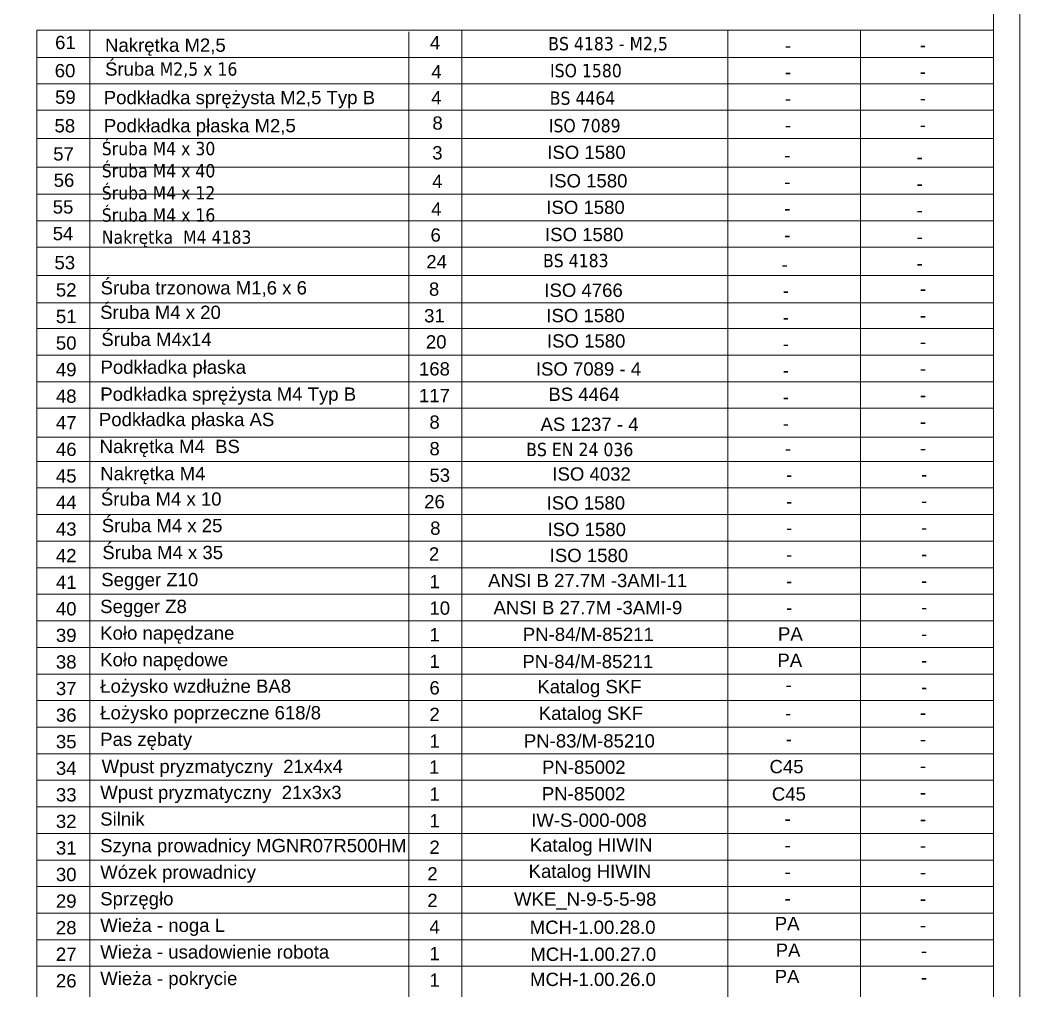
# Model space of a CAD drawing. Header units: millimetres. Extents: x 651 to 8859, y -354 to 894.
# Drawn here: x 2570.5 to 2758.6, y -159.9 to 22.8 of the extents above; entities that cross this region are included whole.
import ezdxf

# ---------------------------------------------------------------- set-up
doc = ezdxf.new("R2010")
doc.units = ezdxf.units.MM
for name, color, linetype, lineweight in [('gruba', 7, 'Continuous', 18), ('Widoczne (ISO)', 7, 'Continuous', 18), ('Widoczne wąskie (ISO)', 7, 'Continuous', 9)]:
    doc.layers.add(name, color=color, linetype=linetype, lineweight=lineweight)
doc.styles.add('Inzynierka', font='arial.ttf')
doc.styles.get("Standard").update_dxf_attribs({"font": 'tahoma.ttf'})

msp = doc.modelspace()

# ---------------------------------------------------------------- linework, layer by layer
at = {"layer": 'gruba'}
msp.add_line((2753.625, -0.272), (2753.625, -290.272), dxfattribs=at)
at = {"layer": 'gruba', "transparency": 33554687}
for p, q in [((2573.625, -290.272), (2573.625, -25.272)), ((2583.63, -290.272), (2583.63, -25.272)), ((2643.625, -290.272), (2643.625, -25.272)), ((2653.625, -290.272), (2653.625, -25.272)), ((2703.625, -290.272), (2703.625, -25.272)), ((2728.625, -290.272), (2728.625, -25.272))]:
    msp.add_line(p, q, dxfattribs=at)
at = {"layer": 'gruba', "color": 7, "linetype": 'Continuous', "transparency": 33554687}
for p, q in [((2573.625, -25.272), (2753.625, -25.272)), ((2573.625, -30.43), (2753.625, -30.43)), ((2573.625, -35.272), (2753.625, -35.272)), ((2573.625, -40.272), (2753.625, -40.272)), ((2573.625, -45.272), (2753.625, -45.272)), ((2573.625, -50.272), (2753.625, -50.272)), ((2573.625, -55.705), (2753.625, -55.705)), ((2573.625, -60.272), (2753.625, -60.272)), ((2573.625, -65.272), (2753.625, -65.272)), ((2573.625, -70.272), (2753.625, -70.272)), ((2573.625, -75.272), (2753.625, -75.272)), ((2573.625, -80.272), (2753.625, -80.272)), ((2573.625, -85.272), (2753.625, -85.272)), ((2573.625, -90.272), (2753.625, -90.272)), ((2573.625, -95.272), (2753.625, -95.272)), ((2573.625, -100.272), (2753.625, -100.272)), ((2573.625, -105.272), (2753.625, -105.272)), ((2573.625, -110.272), (2753.625, -110.272)), ((2573.625, -115.272), (2753.625, -115.272)), ((2573.625, -120.272), (2753.625, -120.272)), ((2573.625, -125.272), (2753.625, -125.272)), ((2573.625, -125.272), (2753.625, -125.272)), ((2573.625, -130.272), (2753.625, -130.272)), ((2573.625, -135.272), (2753.625, -135.272)), ((2573.625, -140.272), (2753.625, -140.272)), ((2573.625, -145.272), (2753.625, -145.272)), ((2573.625, -150.272), (2753.625, -150.272)), ((2573.625, -155.272), (2753.625, -155.272))]:
    msp.add_line(p, q, dxfattribs=at)
at = {"layer": 'Widoczne (ISO)'}
for p, q in [((2753.625, 248.728), (2753.625, -335.272)), ((2583.63, 0.503), (2583.63, 20.869)), ((2653.625, 20.869), (2703.625, 20.869)), ((2703.625, 20.869), (2728.625, 20.869)), ((2703.625, 20.869), (2703.625, 0.503)), ((2728.625, 20.869), (2753.625, 20.869)), ((2728.625, 0.503), (2728.625, 20.869)), ((2643.625, 0.503), (2643.625, 20.583)), ((2653.625, 15.756), (2753.625, 15.756)), ((2653.625, 10.741), (2753.625, 10.741)), ((2573.625, 0.503), (2573.625, 5.824)), ((2653.625, 6.063), (2653.625, 0.503)), ((2653.625, 5.824), (2753.625, 5.824)), ((2643.625, -25.272), (2643.625, 0.503)), ((2703.625, -25.272), (2703.625, 0.503)), ((2728.625, -25.272), (2728.625, 0.503)), ((2653.625, -4.906), (2703.625, -4.906)), ((2703.625, -4.906), (2728.625, -4.906)), ((2728.625, -4.906), (2753.625, -4.906)), ((2653.625, -10.019), (2753.625, -10.019)), ((2653.625, -15.035), (2753.625, -15.035)), ((2653.625, -19.952), (2753.625, -19.952))]:
    msp.add_line(p, q, dxfattribs=at)
for points in [[(1918.625, 253.728), (2758.625, 253.728), (2758.625, -340.272), (1918.625, -340.272)], [(2653.625, 15.756), (2573.625, 15.756), (2573.625, 20.869), (2653.625, 20.869)], [(2573.625, 10.741), (2653.625, 10.741), (2653.625, 15.756), (2573.625, 15.756)], [(2653.625, 5.824), (2573.625, 5.824), (2573.625, 10.741), (2653.625, 10.741)], [(2573.625, -4.906), (2653.625, -4.906), (2653.625, 0.503), (2573.625, 0.503)], [(2583.63, -4.906), (2573.625, -4.906), (2573.625, 0.503), (2583.63, 0.503)], [(2653.625, 0.503), (2753.625, 0.503), (2753.625, -25.272), (2653.625, -25.272)], [(2653.625, -10.019), (2573.625, -10.019), (2573.625, -4.906), (2653.625, -4.906)], [(2573.625, -10.019), (2583.63, -10.019), (2583.63, -4.906), (2573.625, -4.906)], [(2573.625, -15.035), (2653.625, -15.035), (2653.625, -10.019), (2573.625, -10.019)], [(2583.63, -15.035), (2573.625, -15.035), (2573.625, -10.019), (2583.63, -10.019)], [(2653.625, -19.952), (2573.625, -19.952), (2573.625, -15.035), (2653.625, -15.035)], [(2573.625, -19.952), (2583.63, -19.952), (2583.63, -15.035), (2573.625, -15.035)], [(2573.625, -25.272), (2653.625, -25.272), (2653.625, -19.952), (2573.625, -19.952)], [(2583.63, -25.272), (2573.625, -25.272), (2573.625, -19.952), (2583.63, -19.952)]]:
    msp.add_lwpolyline(points, close=True, dxfattribs=at)
msp.add_lwpolyline([(2653.625, 6.063), (2653.625, 20.583)], dxfattribs=at)

# ---------------------------------------------------------------- texts
at = {"layer": 'gruba', "char_height": 2.5, "style": 'Inzynierka'}
for s, insert, width, attachment_point in [('61', (2577.071, 19.803), 39.17918, 1), ('4', (2648.557, 18.499), 39.17918, 5), ('60', (2577, 14.503), 39.17918, 1), ('4', (2648.837, 13.049), 39.17918, 5), ('59', (2577.062, 9.523), 39.17918, 1), ('4', (2648.804, 8.146), 39.17918, 5), ('58', (2576.957, 4.135), 39.17918, 1), ('8', (2649.033, 3.383), 39.17918, 5), ('57', (2576.716, -1.16), 39.17918, 1), ('3', (2648.998, -2.223), 39.17918, 5), ('56', (2576.802, -6.106), 39.17918, 1), ('4', (2648.982, -7.576), 39.17918, 5), ('55', (2576.618, -11.148), 39.17918, 1), ('4', (2648.801, -12.788), 39.17918, 5), ('54', (2576.618, -16.148), 39.17918, 1), ('6', (2648.675, -17.693), 39.17918, 5), ('53', (2576.95, -21.622), 39.17918, 1), ('24', (2648.856, -22.705), 39.17918, 5), ('52', (2577.219, -26.748), 39.17918, 1), ('8', (2648.387, -27.872), 39.17918, 5), ('51', (2577.219, -31.748), 39.17918, 1), ('31', (2648.447, -32.877), 3.62811, 5), ('50', (2577.219, -36.748), 39.17918, 1), ('20', (2646.839, -36.532), 40, 1), ('49', (2577.219, -41.748), 39.17918, 1), ('168', (2648.447, -42.877), 3.62811, 5), ('48', (2577.219, -46.748), 39.17918, 1), ('117', (2648.447, -47.877), 3.62811, 5), ('47', (2577.219, -51.748), 39.17918, 1), ('8', (2647.504, -51.622), 39.17918, 1), ('46', (2577.219, -56.748), 39.17918, 1), ('8', (2647.504, -56.622), 39.17918, 1), ('45', (2577.219, -61.748), 39.17918, 1), ('53', (2647.504, -61.622), 40, 1), ('44', (2577.219, -66.748), 39.17918, 1), ('26', (2648.454, -67.86), 39.17918, 5), ('43', (2577.219, -71.748), 39.17918, 1), ('8', (2648.615, -72.854), 39.17918, 5), ('42', (2577.219, -76.748), 39.17918, 1), ('2', (2648.382, -77.687), 39.17918, 5), ('41', (2577.219, -81.748), 39.17918, 1), ('1', (2647.504, -81.622), 39.17918, 1), ('40', (2577.219, -86.748), 39.17918, 1), ('10', (2647.504, -86.622), 39.17918, 1), ('39', (2577.219, -91.748), 39.17918, 1), ('1', (2647.504, -91.622), 40, 1), ('38', (2577.219, -96.748), 39.17918, 1), ('1', (2647.504, -96.622), 40, 1), ('6', (2647.504, -101.622), 39.17918, 1), ('37', (2577.219, -101.748), 39.17918, 1), ('36', (2577.219, -106.748), 39.17918, 1), ('2', (2647.504, -106.622), 39.17918, 1), ('35', (2577.219, -111.748), 39.17918, 1), ('1', (2647.504, -111.622), 39.17918, 1), ('1', (2647.434, -116.517), 40, 1), ('34', (2577.219, -116.748), 39.17918, 1), ('33', (2577.219, -121.748), 39.17918, 1), ('1', (2647.504, -121.622), 40, 1), ('32', (2577.219, -126.748), 39.17918, 1), ('1', (2647.504, -126.622), 40, 1), ('31', (2577.219, -131.748), 39.17918, 1), ('2', (2647.504, -131.622), 39.17918, 1), ('30', (2577.219, -136.748), 39.17918, 1), ('2', (2647.109, -136.622), 39.17918, 1), ('29', (2577.219, -141.748), 39.17918, 1), ('2', (2647.109, -141.622), 39.17918, 1), ('28', (2577.219, -146.748), 39.17918, 1), ('4', (2647.504, -146.622), 39.17918, 1), ('27', (2577.219, -151.748), 39.17918, 1), ('1', (2647.504, -151.622), 40, 1), ('26', (2577.219, -156.748), 39.17918, 1), ('1', (2647.504, -156.622), 40, 1)]:
    msp.add_mtext(s, dxfattribs=dict(at, insert=insert, width=width, attachment_point=attachment_point))
at = {"layer": 'gruba', "char_height": 2.5, "width": 68.9836, "attachment_point": 1, "line_spacing_factor": 0.48, "style": 'Inzynierka'}
for s, insert in [('Nakrętka M2,5', (2586.469, 19.299)), ('Śruba {\\fTahoma|b0|i0|c238|p34;M2,5 x 16}', (2586.47, 14.806)), ('Podkładka sprężysta M2,5 Typ B', (2586.226, 9.444)), ('Podkładka płaska M2,5 ', (2586.252, 4.15)), ('ISO 1580 ', (2669.675, -0.864)), ('ISO 1580 ', (2670.004, -6.219)), ('ISO 1580 ', (2669.499, -11.215)), ('ISO 1580 ', (2669.256, -16.325)), ('Śruba trzonowa M1,6 x 6', (2585.633, -26.356)), ('ISO 4766', (2669.124, -26.809)), ('Śruba M4 x 20', (2585.546, -30.966)), ('ISO 1580 ', (2669.504, -31.578)), ('Śruba M4x14', (2585.766, -36.056)), ('Podkładka płaska ', (2585.616, -41.288)), ('Podkładka sprężysta M4 Typ B ', (2585.572, -46.36)), ('Podkładka płaska AS', (2585.313, -51.136)), ('Nakrętka M4  BS', (2585.446, -56.208)), ('Nakrętka M4', (2585.56, -61.303)), ('Śruba M4 x 10', (2585.678, -66.093)), ('ISO 1580 ', (2669.564, -66.832)), ('Śruba M4 x 25', (2585.839, -71.087)), ('ISO 1580 ', (2669.724, -71.825)), ('Śruba M4 x 35', (2585.957, -76.159)), ('ISO 1580 ', (2670.133, -76.709)), ('Segger Z10', (2585.76, -81.26)), ('Segger Z8', (2585.56, -86.309)), ('Koło napędzane', (2585.56, -91.309)), ('Koło napędowe', (2585.56, -96.309)), ('Łożysko wzdłużne BA8', (2585.56, -101.309)), ('Łożysko poprzeczne 618/8', (2585.56, -106.309)), ('Pas zębaty', (2585.56, -111.309)), ('Wpust pryzmatyczny  21x4x4', (2585.827, -116.414)), ('Wpust pryzmatyczny  21x3x3', (2585.56, -121.309)), ('Silnik ', (2585.56, -126.309)), ('Szyna prowadnicy MGNR07R500HM', (2585.56, -131.309)), ('Wózek prowadnicy ', (2585.56, -136.309)), ('Sprzęgło ', (2585.56, -141.309)), ('Wieża - noga L', (2585.56, -146.309)), ('Wieża - usadowienie robota', (2585.56, -151.309)), ('Wieża - pokrycie', (2585.56, -156.309))]:
    msp.add_mtext(s, dxfattribs=dict(at, insert=insert))
at = {"layer": 'gruba', "transparency": 33554687, "char_height": 2.5, "attachment_point": 5, "style": 'Inzynierka'}
for s, insert, width in [('-', (2714.975, 18.002), 25.14758), ('-', (2740.338, 18.067), 25.14758), ('-', (2714.975, 13.002), 25.14758), ('-', (2740.338, 13.067), 25.14758), ('-', (2714.975, 8.002), 25.14758), ('-', (2740.338, 8.067), 25.14758), ('-', (2714.975, 3.002), 25.14758), ('-', (2740.338, 3.067), 25.14758), ('-', (2714.841, -2.652), 25.14758), ('-', (2739.744, -3.002), 25.14758), ('-', (2714.841, -7.652), 25.14758), ('-', (2739.744, -8.002), 25.14758), ('-', (2714.841, -12.652), 25.14758), ('-', (2739.744, -13.002), 25.14758), ('-', (2714.841, -17.652), 25.14758), ('-', (2739.744, -18.002), 25.14758), ('-', (2714.353, -23.221), 25.14758), ('-', (2739.744, -23.002), 25.14758), ('-', (2740.375, -27.777), 25.14758), ('-', (2714.567, -28.145), 25.14758), ('-', (2714.567, -33.145), 25.14758), ('-', (2740.375, -32.777), 25.14758), ('ISO 1580', (2676.996, -37.62), 34.25803), ('-', (2714.567, -38.145), 25.14758), ('-', (2740.375, -37.777), 25.14758), ('ISO 7089 - 4', (2677.429, -42.894), 34.25803), ('-', (2740.375, -42.777), 25.14758), ('-', (2714.567, -43.145), 25.14758), ('BS 4464 ', (2676.588, -47.659), 34.25803), ('-', (2714.567, -48.145), 25.14758), ('-', (2740.375, -47.777), 25.14758), ('AS 1237 - 4', (2677.625, -53.306), 34.25803), ('-', (2714.567, -53.145), 25.14758), ('-', (2740.375, -52.777), 25.14758), ('-', (2714.97, -57.851), 25.14758), ('-', (2740.375, -57.777), 25.14758), ('ISO 4032', (2678.011, -62.659), 34.25803), ('-', (2715.184, -62.775), 25.14758), ('-', (2740.589, -62.7), 25.14758), ('-', (2715.184, -67.775), 25.14758), ('-', (2740.589, -67.7), 25.14758), ('-', (2715.184, -72.775), 25.14758), ('-', (2740.589, -72.7), 25.14758), ('-', (2715.184, -77.775), 25.14758), ('-', (2740.589, -77.7), 25.14758), ('ANSI B 27.7M -3AMI-11', (2677.266, -82.698), 41.57211), ('-', (2715.184, -82.775), 25.14758), ('-', (2740.589, -82.7), 25.14758), ('ANSI B 27.7M -3AMI-9', (2677.321, -87.801), 41.57211), ('-', (2715.184, -87.775), 25.14758), ('-', (2740.589, -87.7), 25.14758), ('PN-84/M-85211', (2677.4, -92.827), 34.25803), ('PA', (2715.415, -92.72), 34.25803), ('-', (2740.589, -92.7), 25.14758), ('PN-84/M-85211', (2677.312, -97.937), 34.25803), ('PA', (2715.305, -97.68), 34.25803), ('-', (2740.589, -97.7), 25.14758), ('\\pxt13;Katalog SKF', (2677.606, -103.023), 34.25803), ('-', (2715.093, -102.296), 25.14758), ('-', (2740.589, -102.7), 25.14758), ('\\pxt13;Katalog SKF', (2677.887, -108.025), 34.25803), ('-', (2715.005, -107.633), 25.14758), ('-', (2740.356, -107.541), 25.14758), ('PN-83/M-85210', (2677.6, -112.872), 34.25803), ('-', (2715.126, -112.505), 25.14758), ('-', (2740.356, -112.541), 25.14758), ('PN-85002', (2676.554, -117.825), 34.25803), ('C45', (2714.697, -117.714), 34.25803), ('-', (2740.356, -117.541), 25.14758), ('PN-85002', (2676.521, -122.818), 34.25803), ('C45', (2715.134, -122.863), 34.25803), ('-', (2740.356, -122.541), 25.14758), ('\\pxt13;IW-S-000-008', (2677.52, -127.792), 34.25803), ('-', (2714.927, -127.484), 25.14758), ('-', (2740.356, -127.541), 25.14758), ('\\pxt13;Katalog HIWIN', (2677.919, -132.83), 34.25803), ('-', (2714.927, -132.484), 25.14758), ('-', (2740.356, -132.541), 25.14758), ('\\pxt13;Katalog HIWIN', (2677.709, -137.752), 34.25803), ('-', (2714.927, -137.484), 25.14758), ('-', (2740.356, -137.541), 25.14758), ('\\pxt13;WKE_N-9-5-5-98', (2676.813, -142.984), 34.25803), ('-', (2714.927, -142.484), 25.14758), ('-', (2740.356, -142.541), 25.14758), ('\\pxt13;MCH-1.00.28.0', (2678.218, -147.945), 34.25803), ('PA', (2714.81, -147.223), 34.25803), ('-', (2740.356, -147.541), 25.14758), ('\\pxt13;MCH-1.00.27.0', (2678.327, -153.018), 34.25803), ('PA', (2714.977, -152.238), 34.25803), ('-', (2740.571, -152.356), 25.14758), ('PA', (2714.799, -157.187), 34.25803), ('\\pxt13;MCH-1.00.26.0', (2678.274, -157.748), 34.25803), ('-', (2740.571, -157.356), 25.14758)]:
    msp.add_mtext(s, dxfattribs=dict(at, insert=insert, width=width))
at = {"layer": 'Widoczne (ISO)', "char_height": 2.5, "attachment_point": 1}
for s, insert, width in [('BS 4183 - M2,5', (2669.864, 19.579), 24.0816), ('ISO 1580 ', (2670.196, 14.509), 34.01394), ('BS 4464  ', (2670.14, 9.333), 15.16647), ('ISO 7089 ', (2669.973, 4.157), 23.17545), ('Śruba M4 x 30\\PŚruba M4 x 40\\PŚruba M4 x 12\\PŚruba M4 x 16\\PNakrętka  M4 4183', (2585.852, -0.155), 32.04298), ('BS 4183 ', (2668.877, -21.229), 32.04298)]:
    msp.add_mtext(s, dxfattribs=dict(at, insert=insert, width=width))
at = {"layer": 'Widoczne wąskie (ISO)', "insert": (2665.71, -56.775), "char_height": 2.5, "width": 29.77938, "attachment_point": 1}
msp.add_mtext('BS EN 24 036 ', dxfattribs=at)

doc.saveas('drawing.dxf')
